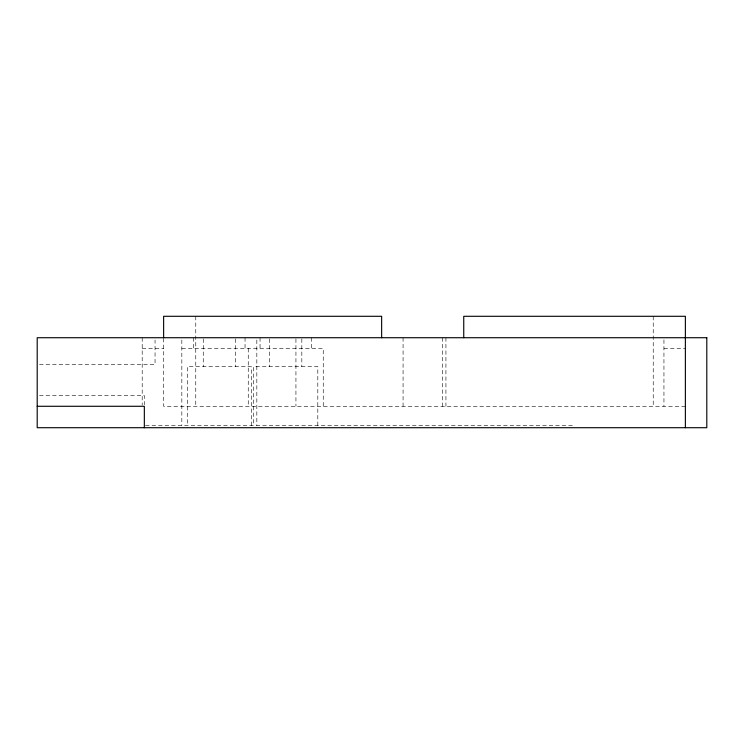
<?xml version="1.0" encoding="UTF-8"?>
<svg xmlns="http://www.w3.org/2000/svg" width="744" height="744" viewBox="0 0 744 744"><rect width="100%" height="100%" fill="white"/><g stroke="black" fill="none" stroke-linecap="round" stroke-linejoin="round"><path stroke-width="0.56" stroke-dasharray="3.72 2.79" d="M142.197 348.434L163.624 348.434M181.834 348.434L323.249 348.434L323.249 406.28M663.946 348.434L685.373 348.434M39.506 364.504L155.05 364.504L155.05 340.027M39.506 395.566L144.336 395.566L144.336 404.755M685.373 406.28L163.624 406.28L163.624 337.72M145.499 425.568L572.88 425.568M663.946 339.859L663.946 406.28M653.232 316.293L653.232 406.28M445.926 337.72L445.926 406.28M442.317 337.72L442.317 406.28M403.071 337.72L403.071 406.28M317.809 425.568L317.809 366.643L253.704 366.643L253.704 425.568M311.466 337.72L311.466 348.434M301.822 338.873L301.822 366.643M295.935 338.883L295.935 406.28M269.681 338.873L269.681 366.643M260.047 337.72L260.047 348.434M256.829 340.027L256.829 425.401M251.314 425.568L251.314 366.643L187.349 366.643L187.349 425.568M248.254 348.434L248.254 406.28M245.046 337.72L245.046 348.434M235.402 338.873L235.402 366.643M203.261 338.873L203.261 366.643M195.765 316.293L195.765 406.28M193.617 337.72L193.617 348.434M181.834 340.027L181.834 425.401M142.197 337.72L142.197 405.117"/><path stroke-width="1.12" d="M37.2 406.28L144.336 406.28L144.336 427.707M685.373 427.707L685.373 316.293L463.745 316.293L463.745 337.72M381.644 337.72L381.644 316.293L163.624 316.293L163.624 337.72M706.8 337.72L37.2 337.72L37.2 427.707L706.8 427.707L706.8 337.72"/></g></svg>
